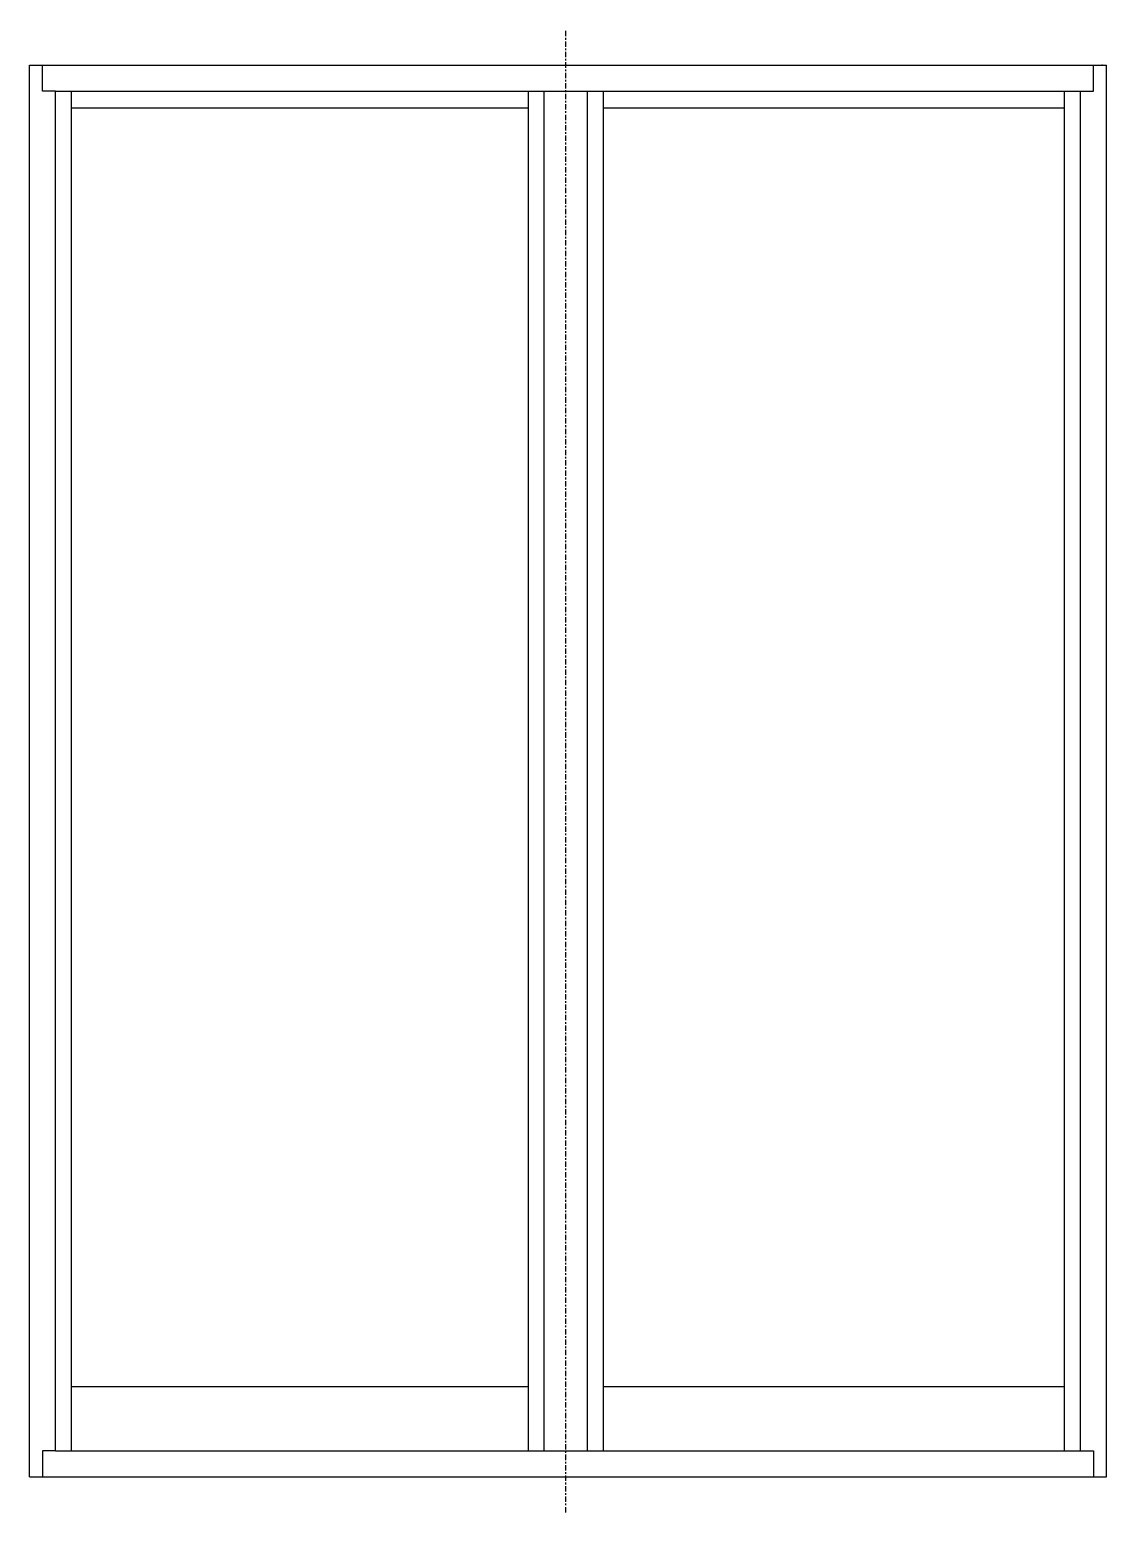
# Model space of a CAD drawing. Extents: x -7 to 79, y -106 to 76.
# Drawn here: x 15.8 to 78.8, y -105.6 to -18.9 of the extents above; entities that cross this region are included whole.
import ezdxf

# ---------------------------------------------------------------- set-up
doc = ezdxf.new("R2010")
doc.units = 0
doc.header["$MEASUREMENT"] = 0
doc.linetypes.add('CENTER', pattern=[2, 1.25, -0.25, 0.25, -0.25])
for name, color, linetype in [('FRAME', 1, 'CONTINUOUS'), ('SASH', 5, 'CONTINUOUS'), ('TEXT', 7, 'CONTINUOUS')]:
    doc.layers.add(name, color=color, linetype=linetype)

msp = doc.modelspace()

# ---------------------------------------------------------------- linework, layer by layer
at = {"layer": 'FRAME'}
for p, q in [((15.794, -103.531), (15.794, -20.951)), ((15.794, -20.951), (78.78, -20.951)), ((16.552, -22.467), (16.552, -20.951)), ((78.022, -22.467), (78.022, -20.951)), ((78.78, -103.531), (78.78, -20.951)), ((17.31, -22.467), (16.552, -22.467)), ((17.31, -102.015), (17.31, -22.467)), ((17.31, -22.467), (77.264, -22.467)), ((45.894, -102.015), (45.894, -22.467)), ((48.434, -102.015), (48.434, -22.467)), ((77.264, -102.015), (77.264, -22.467)), ((77.264, -22.467), (78.022, -22.467)), ((17.31, -102.015), (16.552, -102.015)), ((16.552, -102.015), (16.552, -103.531)), ((17.31, -102.015), (77.264, -102.015)), ((77.264, -102.015), (78.022, -102.015)), ((78.022, -102.015), (78.022, -103.531)), ((15.794, -103.531), (78.78, -103.531))]:
    msp.add_line(p, q, dxfattribs=at)
at = {"layer": 'SASH'}
for p, q in [((18.235, -102.015), (18.235, -22.467)), ((44.969, -102.015), (44.969, -22.467)), ((49.36, -102.015), (49.36, -22.467)), ((76.339, -102.015), (76.339, -22.467)), ((18.235, -23.45), (44.969, -23.45)), ((49.36, -23.45), (76.339, -23.45)), ((18.235, -98.262), (44.969, -98.262)), ((49.36, -98.262), (76.339, -98.262))]:
    msp.add_line(p, q, dxfattribs=at)
at = {"layer": 'TEXT', "linetype": 'CENTER', "ltscale": 0.25}
msp.add_line((47.164, -105.616), (47.164, -18.867), dxfattribs=at)
at = {"layer": 'TEXT'}
for p in [(47.164, -20.951), (78.534, -20.951)]:
    msp.add_point(p, dxfattribs=at)

doc.saveas('drawing.dxf')
